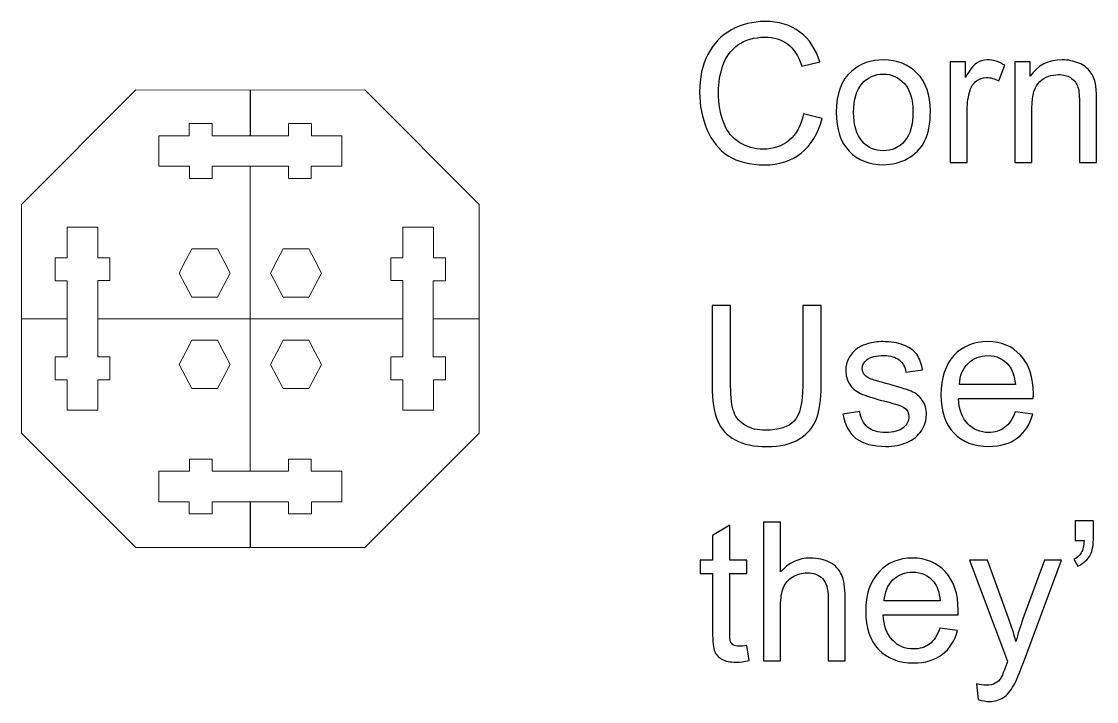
# Model space of a CAD drawing. Header units: millimetres. Extents: x 198 to 2216, y -963 to 151.
# Drawn here: x 1222.9 to 1363.8, y -947.7 to -858.6 of the extents above; entities that cross this region are included whole.
import ezdxf

# ---------------------------------------------------------------- set-up
doc = ezdxf.new("R2010")
doc.units = ezdxf.units.MM
doc.header["$MEASUREMENT"] = 0
doc.layers.add('Layer 1', color=7, linetype='Continuous')

msp = doc.modelspace()

# ---------------------------------------------------------------- linework, layer by layer
at = {"layer": 'Layer 1', "color": 250}
for points, knots in [([(1325.375, -870.6706), (1325.375, -870.6706), (1327.788, -871.2802), (1327.788, -871.2802), (1327.2842, -873.2571), (1326.3783, -874.76), (1325.0702, -875.7971), (1323.7621, -876.8343), (1322.1619, -877.355), (1320.2696, -877.355), (1318.3138, -877.355), (1316.7221, -876.9571), (1315.4944, -876.157), (1314.2667, -875.3611), (1313.3354, -874.2054), (1312.6962, -872.6941), (1312.0569, -871.1786), (1311.7352, -869.5572), (1311.7352, -867.8215), (1311.7352, -865.9292), (1312.095, -864.2782), (1312.8189, -862.8685), (1313.5428, -861.4588), (1314.5715, -860.3878), (1315.905, -859.6554), (1317.2385, -858.9231), (1318.7075, -858.559), (1320.3077, -858.559), (1322.128, -858.559), (1323.6563, -859.0204), (1324.8924, -859.9475), (1326.1328, -860.8746), (1326.9964, -862.1743), (1327.4832, -863.8507), (1327.4832, -863.8507), (1325.121, -864.4095), (1325.121, -864.4095), (1324.7019, -863.0887), (1324.0881, -862.1235), (1323.288, -861.5223), (1322.4879, -860.917), (1321.4803, -860.6164), (1320.2654, -860.6164), (1318.8726, -860.6164), (1317.7042, -860.9508), (1316.7686, -861.6197), (1315.8331, -862.2886), (1315.1727, -863.1903), (1314.7959, -864.3163), (1314.4149, -865.4466), (1314.2244, -866.6108), (1314.2244, -867.8088), (1314.2244, -869.354), (1314.4488, -870.7044), (1314.8975, -871.8559), (1315.3462, -873.0116), (1316.0447, -873.871), (1316.993, -874.4425), (1317.9413, -875.014), (1318.9657, -875.2976), (1320.0706, -875.2976), (1321.4168, -875.2976), (1322.5514, -874.9081), (1323.4827, -874.1334), (1324.414, -873.3545), (1325.0448, -872.203), (1325.375, -870.6706)], [0, 0, 0, 0, 0.04545455, 0.04545455, 0.04545455, 0.09090909, 0.09090909, 0.09090909, 0.13636364, 0.13636364, 0.13636364, 0.18181818, 0.18181818, 0.18181818, 0.22727273, 0.22727273, 0.22727273, 0.27272727, 0.27272727, 0.27272727, 0.31818182, 0.31818182, 0.31818182, 0.36363636, 0.36363636, 0.36363636, 0.40909091, 0.40909091, 0.40909091, 0.45454545, 0.45454545, 0.45454545, 0.5, 0.5, 0.5, 0.54545455, 0.54545455, 0.54545455, 0.59090909, 0.59090909, 0.59090909, 0.63636364, 0.63636364, 0.63636364, 0.68181818, 0.68181818, 0.68181818, 0.72727273, 0.72727273, 0.72727273, 0.77272727, 0.77272727, 0.77272727, 0.81818182, 0.81818182, 0.81818182, 0.86363636, 0.86363636, 0.86363636, 0.90909091, 0.90909091, 0.90909091, 0.95454545, 0.95454545, 0.95454545, 1, 1, 1, 1]), ([(1329.6464, -870.4589), (1329.6464, -868.0247), (1330.3237, -866.2213), (1331.6826, -865.0487), (1332.8129, -864.075), (1334.1972, -863.5882), (1335.8271, -863.5882), (1337.6347, -863.5882), (1339.1164, -864.1809), (1340.2678, -865.3662), (1341.4151, -866.5473), (1341.9908, -868.1856), (1341.9908, -870.2726), (1341.9908, -871.966), (1341.7368, -873.2952), (1341.2288, -874.2647), (1340.7208, -875.2341), (1339.98, -875.9876), (1339.0063, -876.5253), (1338.0369, -877.0629), (1336.9743, -877.3296), (1335.8271, -877.3296), (1333.9813, -877.3296), (1332.4912, -876.7412), (1331.3524, -875.5601), (1330.2137, -874.379), (1329.6464, -872.6772), (1329.6464, -870.4589)], [0, 0, 0, 0, 0.11111111, 0.11111111, 0.11111111, 0.22222222, 0.22222222, 0.22222222, 0.33333333, 0.33333333, 0.33333333, 0.44444444, 0.44444444, 0.44444444, 0.55555556, 0.55555556, 0.55555556, 0.66666667, 0.66666667, 0.66666667, 0.77777778, 0.77777778, 0.77777778, 0.88888889, 0.88888889, 0.88888889, 1, 1, 1, 1]), ([(1344.5858, -877.0502), (1344.5858, -877.0502), (1344.5858, -863.8676), (1344.5858, -863.8676), (1344.5858, -863.8676), (1346.5924, -863.8676), (1346.5924, -863.8676), (1346.5924, -863.8676), (1346.5924, -865.8869), (1346.5924, -865.8869), (1347.1046, -864.9513), (1347.5788, -864.3333), (1348.0148, -864.0369), (1348.4508, -863.7364), (1348.9292, -863.5882), (1349.4499, -863.5882), (1350.2034, -863.5882), (1350.9697, -863.8253), (1351.7486, -864.2952), (1351.7486, -864.2952), (1350.9527, -866.3568), (1350.9527, -866.3568), (1350.4109, -866.052), (1349.869, -865.8996), (1349.3271, -865.8996), (1348.8403, -865.8996), (1348.4043, -866.0478), (1348.019, -866.3399), (1347.6338, -866.632), (1347.3586, -867.0384), (1347.1935, -867.5591), (1346.9438, -868.3507), (1346.821, -869.2185), (1346.821, -870.1626), (1346.821, -870.1626), (1346.821, -877.0502), (1346.821, -877.0502), (1346.821, -877.0502), (1344.5858, -877.0502), (1344.5858, -877.0502)], [0, 0, 0, 0, 0.07692308, 0.07692308, 0.07692308, 0.15384615, 0.15384615, 0.15384615, 0.23076923, 0.23076923, 0.23076923, 0.30769231, 0.30769231, 0.30769231, 0.38461538, 0.38461538, 0.38461538, 0.46153846, 0.46153846, 0.46153846, 0.53846154, 0.53846154, 0.53846154, 0.61538462, 0.61538462, 0.61538462, 0.69230769, 0.69230769, 0.69230769, 0.76923077, 0.76923077, 0.76923077, 0.84615385, 0.84615385, 0.84615385, 0.92307692, 0.92307692, 0.92307692, 1, 1, 1, 1]), ([(1353.0694, -877.0502), (1353.0694, -877.0502), (1353.0694, -863.8676), (1353.0694, -863.8676), (1353.0694, -863.8676), (1355.076, -863.8676), (1355.076, -863.8676), (1355.076, -863.8676), (1355.076, -865.7387), (1355.076, -865.7387), (1356.0412, -864.3036), (1357.4382, -863.5882), (1359.2628, -863.5882), (1360.0586, -863.5882), (1360.7868, -863.7321), (1361.4514, -864.0158), (1362.116, -864.2994), (1362.6156, -864.6762), (1362.9458, -865.1376), (1363.276, -865.599), (1363.5088, -866.1494), (1363.64, -866.7844), (1363.7205, -867.1992), (1363.7628, -867.9231), (1363.7628, -868.9561), (1363.7628, -868.9561), (1363.7628, -877.0502), (1363.7628, -877.0502), (1363.7628, -877.0502), (1361.5276, -877.0502), (1361.5276, -877.0502), (1361.5276, -877.0502), (1361.5276, -869.0407), (1361.5276, -869.0407), (1361.5276, -868.1306), (1361.4429, -867.449), (1361.2694, -867.0003), (1361.0958, -866.5515), (1360.7868, -866.1917), (1360.3465, -865.9208), (1359.9062, -865.6541), (1359.3855, -865.5186), (1358.7929, -865.5186), (1357.8446, -865.5186), (1357.0276, -865.8192), (1356.3375, -866.4245), (1355.6475, -867.0257), (1355.3046, -868.1729), (1355.3046, -869.8578), (1355.3046, -869.8578), (1355.3046, -877.0502), (1355.3046, -877.0502), (1355.3046, -877.0502), (1353.0694, -877.0502), (1353.0694, -877.0502)], [0, 0, 0, 0, 0.05555556, 0.05555556, 0.05555556, 0.11111111, 0.11111111, 0.11111111, 0.16666667, 0.16666667, 0.16666667, 0.22222222, 0.22222222, 0.22222222, 0.27777778, 0.27777778, 0.27777778, 0.33333333, 0.33333333, 0.33333333, 0.38888889, 0.38888889, 0.38888889, 0.44444444, 0.44444444, 0.44444444, 0.5, 0.5, 0.5, 0.55555556, 0.55555556, 0.55555556, 0.61111111, 0.61111111, 0.61111111, 0.66666667, 0.66666667, 0.66666667, 0.72222222, 0.72222222, 0.72222222, 0.77777778, 0.77777778, 0.77777778, 0.83333333, 0.83333333, 0.83333333, 0.88888889, 0.88888889, 0.88888889, 0.94444444, 0.94444444, 0.94444444, 1, 1, 1, 1]), ([(1331.9324, -870.4631), (1331.9324, -872.148), (1332.3007, -873.4095), (1333.0373, -874.2435), (1333.7781, -875.0817), (1334.7052, -875.5008), (1335.8271, -875.5008), (1336.9362, -875.5008), (1337.8591, -875.0817), (1338.5999, -874.2393), (1339.3365, -873.3968), (1339.7048, -872.1141), (1339.7048, -870.3912), (1339.7048, -868.7656), (1339.3323, -867.5337), (1338.5914, -866.6997), (1337.8506, -865.8615), (1336.9277, -865.4424), (1335.8271, -865.4424), (1334.7052, -865.4424), (1333.7781, -865.8573), (1333.0373, -866.6912), (1332.3007, -867.5252), (1331.9324, -868.7825), (1331.9324, -870.4631)], [0, 0, 0, 0, 0.125, 0.125, 0.125, 0.25, 0.25, 0.25, 0.375, 0.375, 0.375, 0.5, 0.5, 0.5, 0.625, 0.625, 0.625, 0.75, 0.75, 0.75, 0.875, 0.875, 0.875, 1, 1, 1, 1]), ([(1325.2569, -895.796), (1325.2569, -895.796), (1327.6699, -895.796), (1327.6699, -895.796), (1327.6699, -895.796), (1327.6699, -906.2989), (1327.6699, -906.2989), (1327.6699, -908.1277), (1327.4625, -909.5797), (1327.0518, -910.655), (1326.637, -911.726), (1325.8919, -912.6023), (1324.8166, -913.2754), (1323.7371, -913.9485), (1322.3274, -914.2872), (1320.5748, -914.2872), (1318.8773, -914.2872), (1317.4845, -913.9951), (1316.405, -913.4067), (1315.3213, -912.8182), (1314.5508, -911.9716), (1314.0894, -910.8582), (1313.6279, -909.7448), (1313.3951, -908.2251), (1313.3951, -906.2989), (1313.3951, -906.2989), (1313.3951, -895.796), (1313.3951, -895.796), (1313.3951, -895.796), (1315.8081, -895.796), (1315.8081, -895.796), (1315.8081, -895.796), (1315.8081, -906.2947), (1315.8081, -906.2947), (1315.8081, -907.8737), (1315.9563, -909.0421), (1316.2484, -909.7872), (1316.5405, -910.5365), (1317.04, -911.1164), (1317.7554, -911.5186), (1318.4666, -911.925), (1319.3387, -912.1282), (1320.3674, -912.1282), (1322.1285, -912.1282), (1323.3858, -911.726), (1324.1351, -910.9259), (1324.8844, -910.1216), (1325.2569, -908.5807), (1325.2569, -906.2947), (1325.2569, -906.2947), (1325.2569, -895.796), (1325.2569, -895.796)], [0, 0, 0, 0, 0.05882353, 0.05882353, 0.05882353, 0.11764706, 0.11764706, 0.11764706, 0.17647059, 0.17647059, 0.17647059, 0.23529412, 0.23529412, 0.23529412, 0.29411765, 0.29411765, 0.29411765, 0.35294118, 0.35294118, 0.35294118, 0.41176471, 0.41176471, 0.41176471, 0.47058824, 0.47058824, 0.47058824, 0.52941176, 0.52941176, 0.52941176, 0.58823529, 0.58823529, 0.58823529, 0.64705882, 0.64705882, 0.64705882, 0.70588235, 0.70588235, 0.70588235, 0.76470588, 0.76470588, 0.76470588, 0.82352941, 0.82352941, 0.82352941, 0.88235294, 0.88235294, 0.88235294, 0.94117647, 0.94117647, 0.94117647, 1, 1, 1, 1]), ([(1330.5189, -910.0454), (1330.5189, -910.0454), (1332.7287, -909.6898), (1332.7287, -909.6898), (1332.8515, -910.5746), (1333.1986, -911.2519), (1333.7659, -911.726), (1334.3331, -912.1959), (1335.129, -912.433), (1336.145, -912.433), (1337.1737, -912.433), (1337.9357, -912.2256), (1338.4352, -911.8065), (1338.9305, -911.3916), (1339.1803, -910.9005), (1339.1803, -910.3375), (1339.1803, -909.8337), (1338.9559, -909.4358), (1338.5114, -909.1479), (1338.1982, -908.949), (1337.4362, -908.6992), (1336.2254, -908.3902), (1334.5914, -907.9795), (1333.4611, -907.6239), (1332.8261, -907.3234), (1332.1953, -907.0186), (1331.7169, -906.6037), (1331.391, -906.0703), (1331.065, -905.5411), (1330.8999, -904.9527), (1330.8999, -904.3092), (1330.8999, -903.7208), (1331.0354, -903.1789), (1331.3021, -902.6794), (1331.573, -902.1799), (1331.9371, -901.765), (1332.3985, -901.4348), (1332.7456, -901.1808), (1333.2198, -900.9649), (1333.8167, -900.7871), (1334.4178, -900.6093), (1335.057, -900.5204), (1335.7428, -900.5204), (1336.7758, -900.5204), (1337.6817, -900.6686), (1338.4606, -900.9691), (1339.2438, -901.2655), (1339.8195, -901.6719), (1340.1921, -902.1799), (1340.5604, -902.6921), (1340.8186, -903.3737), (1340.9583, -904.2288), (1340.9583, -904.2288), (1338.7739, -904.5336), (1338.7739, -904.5336), (1338.6765, -903.8478), (1338.3887, -903.3102), (1337.9145, -902.9249), (1337.4404, -902.5397), (1336.7715, -902.3492), (1335.9037, -902.3492), (1334.8835, -902.3492), (1334.1511, -902.5185), (1333.7151, -902.8572), (1333.279, -903.1959), (1333.0589, -903.5938), (1333.0589, -904.0468), (1333.0589, -904.3346), (1333.1478, -904.5971), (1333.3298, -904.8299), (1333.5119, -905.067), (1333.7955, -905.266), (1334.185, -905.4226), (1334.4093, -905.5073), (1335.0613, -905.6978), (1336.1535, -905.9941), (1337.7283, -906.4132), (1338.8289, -906.7603), (1339.4555, -907.027), (1340.082, -907.2937), (1340.5731, -907.6874), (1340.9287, -908.1954), (1341.2885, -908.7077), (1341.4663, -909.3427), (1341.4663, -910.1047), (1341.4663, -910.8455), (1341.2504, -911.544), (1340.8144, -912.2002), (1340.3783, -912.8563), (1339.7518, -913.3643), (1338.9348, -913.7242), (1338.1135, -914.084), (1337.1864, -914.2618), (1336.1535, -914.2618), (1334.4432, -914.2618), (1333.1351, -913.9062), (1332.2376, -913.1992), (1331.3402, -912.488), (1330.7687, -911.4382), (1330.5189, -910.0454)], [0, 0, 0, 0, 0.03030303, 0.03030303, 0.03030303, 0.06060606, 0.06060606, 0.06060606, 0.09090909, 0.09090909, 0.09090909, 0.12121212, 0.12121212, 0.12121212, 0.15151515, 0.15151515, 0.15151515, 0.18181818, 0.18181818, 0.18181818, 0.21212121, 0.21212121, 0.21212121, 0.24242424, 0.24242424, 0.24242424, 0.27272727, 0.27272727, 0.27272727, 0.3030303, 0.3030303, 0.3030303, 0.33333333, 0.33333333, 0.33333333, 0.36363636, 0.36363636, 0.36363636, 0.39393939, 0.39393939, 0.39393939, 0.42424242, 0.42424242, 0.42424242, 0.45454545, 0.45454545, 0.45454545, 0.48484848, 0.48484848, 0.48484848, 0.51515152, 0.51515152, 0.51515152, 0.54545455, 0.54545455, 0.54545455, 0.57575758, 0.57575758, 0.57575758, 0.60606061, 0.60606061, 0.60606061, 0.63636364, 0.63636364, 0.63636364, 0.66666667, 0.66666667, 0.66666667, 0.6969697, 0.6969697, 0.6969697, 0.72727273, 0.72727273, 0.72727273, 0.75757576, 0.75757576, 0.75757576, 0.78787879, 0.78787879, 0.78787879, 0.81818182, 0.81818182, 0.81818182, 0.84848485, 0.84848485, 0.84848485, 0.87878788, 0.87878788, 0.87878788, 0.90909091, 0.90909091, 0.90909091, 0.93939394, 0.93939394, 0.93939394, 0.96969697, 0.96969697, 0.96969697, 1, 1, 1, 1]), ([(1353.0995, -909.7152), (1353.0995, -909.7152), (1355.4109, -910.02), (1355.4109, -910.02), (1355.0511, -911.362), (1354.378, -912.4076), (1353.3958, -913.1484), (1352.4137, -913.8893), (1351.1606, -914.2618), (1349.6324, -914.2618), (1347.7105, -914.2618), (1346.1865, -913.6691), (1345.0604, -912.4838), (1343.9343, -911.3027), (1343.3713, -909.639), (1343.3713, -907.5012), (1343.3713, -905.2914), (1343.9386, -903.5726), (1345.0773, -902.3534), (1346.2161, -901.13), (1347.6935, -900.5204), (1349.5096, -900.5204), (1351.2665, -900.5204), (1352.7016, -901.1173), (1353.8149, -902.3153), (1354.9283, -903.5134), (1355.4871, -905.1982), (1355.4871, -907.3699), (1355.4871, -907.5012), (1355.4829, -907.7001), (1355.4744, -907.9626), (1355.4744, -907.9626), (1345.6573, -907.9626), (1345.6573, -907.9626), (1345.742, -909.4062), (1346.1484, -910.5153), (1346.885, -911.2815), (1347.6173, -912.0478), (1348.536, -912.433), (1349.6324, -912.433), (1350.4494, -912.433), (1351.1479, -912.2171), (1351.7237, -911.7853), (1352.3036, -911.3535), (1352.7608, -910.6635), (1353.0995, -909.7152)], [0, 0, 0, 0, 0.06666667, 0.06666667, 0.06666667, 0.13333333, 0.13333333, 0.13333333, 0.2, 0.2, 0.2, 0.26666667, 0.26666667, 0.26666667, 0.33333333, 0.33333333, 0.33333333, 0.4, 0.4, 0.4, 0.46666667, 0.46666667, 0.46666667, 0.53333333, 0.53333333, 0.53333333, 0.6, 0.6, 0.6, 0.66666667, 0.66666667, 0.66666667, 0.73333333, 0.73333333, 0.73333333, 0.8, 0.8, 0.8, 0.86666667, 0.86666667, 0.86666667, 0.93333333, 0.93333333, 0.93333333, 1, 1, 1, 1]), ([(1345.7843, -906.1338), (1345.7843, -906.1338), (1353.1249, -906.1338), (1353.1249, -906.1338), (1353.0275, -905.0247), (1352.7439, -904.1949), (1352.2825, -903.6404), (1351.5755, -902.781), (1350.6526, -902.3492), (1349.5223, -902.3492), (1348.4979, -902.3492), (1347.6385, -902.6921), (1346.94, -903.3779), (1346.2457, -904.0637), (1345.8605, -904.9823), (1345.7843, -906.1338)], [0, 0, 0, 0, 0.2, 0.2, 0.2, 0.4, 0.4, 0.4, 0.6, 0.6, 0.6, 0.8, 0.8, 0.8, 1, 1, 1, 1]), ([(1320.1219, -942.3585), (1320.1219, -942.3585), (1320.1219, -924.1721), (1320.1219, -924.1721), (1320.1219, -924.1721), (1322.3571, -924.1721), (1322.3571, -924.1721), (1322.3571, -924.1721), (1322.3571, -930.7168), (1322.3571, -930.7168), (1323.3943, -929.5019), (1324.7024, -928.8965), (1326.2856, -928.8965), (1327.2551, -928.8965), (1328.0975, -929.087), (1328.8172, -929.4722), (1329.5326, -929.8575), (1330.0448, -930.3866), (1330.3539, -931.064), (1330.6629, -931.7413), (1330.8153, -932.7277), (1330.8153, -934.0146), (1330.8153, -934.0146), (1330.8153, -942.3585), (1330.8153, -942.3585), (1330.8153, -942.3585), (1328.5801, -942.3585), (1328.5801, -942.3585), (1328.5801, -942.3585), (1328.5801, -934.0231), (1328.5801, -934.0231), (1328.5801, -932.9097), (1328.3388, -932.0969), (1327.8604, -931.5889), (1327.3778, -931.0809), (1326.7005, -930.8269), (1325.82, -930.8269), (1325.1638, -930.8269), (1324.5457, -930.9962), (1323.9658, -931.3391), (1323.3858, -931.682), (1322.9752, -932.1477), (1322.7254, -932.7361), (1322.4799, -933.3203), (1322.3571, -934.1289), (1322.3571, -935.1618), (1322.3571, -935.1618), (1322.3571, -942.3585), (1322.3571, -942.3585), (1322.3571, -942.3585), (1320.1219, -942.3585), (1320.1219, -942.3585)], [0, 0, 0, 0, 0.05882353, 0.05882353, 0.05882353, 0.11764706, 0.11764706, 0.11764706, 0.17647059, 0.17647059, 0.17647059, 0.23529412, 0.23529412, 0.23529412, 0.29411765, 0.29411765, 0.29411765, 0.35294118, 0.35294118, 0.35294118, 0.41176471, 0.41176471, 0.41176471, 0.47058824, 0.47058824, 0.47058824, 0.52941176, 0.52941176, 0.52941176, 0.58823529, 0.58823529, 0.58823529, 0.64705882, 0.64705882, 0.64705882, 0.70588235, 0.70588235, 0.70588235, 0.76470588, 0.76470588, 0.76470588, 0.82352941, 0.82352941, 0.82352941, 0.88235294, 0.88235294, 0.88235294, 0.94117647, 0.94117647, 0.94117647, 1, 1, 1, 1]), ([(1360.9735, -926.5851), (1360.9735, -926.5851), (1360.9735, -923.9943), (1360.9735, -923.9943), (1360.9735, -923.9943), (1363.3611, -923.9943), (1363.3611, -923.9943), (1363.3611, -923.9943), (1363.3611, -926.0517), (1363.3611, -926.0517), (1363.3611, -927.1524), (1363.2341, -927.9482), (1362.9759, -928.4308), (1362.616, -929.0997), (1362.0615, -929.5992), (1361.3037, -929.9379), (1361.3037, -929.9379), (1360.7703, -929.0574), (1360.7703, -929.0574), (1361.219, -928.8753), (1361.5492, -928.5917), (1361.7694, -928.198), (1361.9895, -927.8085), (1362.1123, -927.2709), (1362.1377, -926.5851), (1362.1377, -926.5851), (1360.9735, -926.5851), (1360.9735, -926.5851)], [0, 0, 0, 0, 0.11111111, 0.11111111, 0.11111111, 0.22222222, 0.22222222, 0.22222222, 0.33333333, 0.33333333, 0.33333333, 0.44444444, 0.44444444, 0.44444444, 0.55555556, 0.55555556, 0.55555556, 0.66666667, 0.66666667, 0.66666667, 0.77777778, 0.77777778, 0.77777778, 0.88888889, 0.88888889, 0.88888889, 1, 1, 1, 1]), ([(1317.9163, -940.3646), (1317.9163, -940.3646), (1318.2211, -942.3373), (1318.2211, -942.3373), (1317.5946, -942.4686), (1317.0315, -942.5363), (1316.5405, -942.5363), (1315.7319, -942.5363), (1315.1054, -942.4093), (1314.6566, -942.1511), (1314.2121, -941.8928), (1313.8989, -941.5584), (1313.7168, -941.1393), (1313.5348, -940.7202), (1313.4459, -939.8397), (1313.4459, -938.4977), (1313.4459, -938.4977), (1313.4459, -930.9031), (1313.4459, -930.9031), (1313.4459, -930.9031), (1311.7949, -930.9031), (1311.7949, -930.9031), (1311.7949, -930.9031), (1311.7949, -929.1759), (1311.7949, -929.1759), (1311.7949, -929.1759), (1313.4459, -929.1759), (1313.4459, -929.1759), (1313.4459, -929.1759), (1313.4459, -925.9162), (1313.4459, -925.9162), (1313.4459, -925.9162), (1315.6811, -924.5743), (1315.6811, -924.5743), (1315.6811, -924.5743), (1315.6811, -929.1759), (1315.6811, -929.1759), (1315.6811, -929.1759), (1317.9163, -929.1759), (1317.9163, -929.1759), (1317.9163, -929.1759), (1317.9163, -930.9031), (1317.9163, -930.9031), (1317.9163, -930.9031), (1315.6811, -930.9031), (1315.6811, -930.9031), (1315.6811, -930.9031), (1315.6811, -938.6247), (1315.6811, -938.6247), (1315.6811, -939.2639), (1315.7192, -939.6746), (1315.7996, -939.8566), (1315.8758, -940.0386), (1316.0028, -940.1826), (1316.1806, -940.2926), (1316.3584, -940.3985), (1316.6124, -940.4535), (1316.9426, -940.4535), (1317.1882, -940.4535), (1317.5141, -940.4239), (1317.9163, -940.3646)], [0, 0, 0, 0, 0.05, 0.05, 0.05, 0.1, 0.1, 0.1, 0.15, 0.15, 0.15, 0.2, 0.2, 0.2, 0.25, 0.25, 0.25, 0.3, 0.3, 0.3, 0.35, 0.35, 0.35, 0.4, 0.4, 0.4, 0.45, 0.45, 0.45, 0.5, 0.5, 0.5, 0.55, 0.55, 0.55, 0.6, 0.6, 0.6, 0.65, 0.65, 0.65, 0.7, 0.7, 0.7, 0.75, 0.75, 0.75, 0.8, 0.8, 0.8, 0.85, 0.85, 0.85, 0.9, 0.9, 0.9, 0.95, 0.95, 0.95, 1, 1, 1, 1]), ([(1343.2401, -938.0913), (1343.2401, -938.0913), (1345.5515, -938.3961), (1345.5515, -938.3961), (1345.1917, -939.7381), (1344.5186, -940.7837), (1343.5364, -941.5245), (1342.5543, -942.2654), (1341.3012, -942.6379), (1339.773, -942.6379), (1337.8511, -942.6379), (1336.3271, -942.0452), (1335.201, -940.8599), (1334.0749, -939.6788), (1333.5119, -938.0151), (1333.5119, -935.8773), (1333.5119, -933.6675), (1334.0792, -931.9487), (1335.2179, -930.7295), (1336.3567, -929.5061), (1337.8341, -928.8965), (1339.6502, -928.8965), (1341.4071, -928.8965), (1342.8422, -929.4934), (1343.9555, -930.6914), (1345.0689, -931.8895), (1345.6277, -933.5743), (1345.6277, -935.746), (1345.6277, -935.8773), (1345.6235, -936.0762), (1345.615, -936.3387), (1345.615, -936.3387), (1335.7979, -936.3387), (1335.7979, -936.3387), (1335.8826, -937.7823), (1336.289, -938.8914), (1337.0256, -939.6576), (1337.7579, -940.4239), (1338.6766, -940.8091), (1339.773, -940.8091), (1340.59, -940.8091), (1341.2885, -940.5932), (1341.8643, -940.1614), (1342.4442, -939.7296), (1342.9014, -939.0396), (1343.2401, -938.0913)], [0, 0, 0, 0, 0.06666667, 0.06666667, 0.06666667, 0.13333333, 0.13333333, 0.13333333, 0.2, 0.2, 0.2, 0.26666667, 0.26666667, 0.26666667, 0.33333333, 0.33333333, 0.33333333, 0.4, 0.4, 0.4, 0.46666667, 0.46666667, 0.46666667, 0.53333333, 0.53333333, 0.53333333, 0.6, 0.6, 0.6, 0.66666667, 0.66666667, 0.66666667, 0.73333333, 0.73333333, 0.73333333, 0.8, 0.8, 0.8, 0.86666667, 0.86666667, 0.86666667, 0.93333333, 0.93333333, 0.93333333, 1, 1, 1, 1]), ([(1348.2735, -947.4258), (1348.2735, -947.4258), (1348.0195, -945.3599), (1348.0195, -945.3599), (1348.5106, -945.4912), (1348.9339, -945.5589), (1349.298, -945.5589), (1349.7975, -945.5589), (1350.1954, -945.4742), (1350.4918, -945.3091), (1350.7923, -945.144), (1351.0379, -944.9112), (1351.2284, -944.6149), (1351.3681, -944.3905), (1351.5967, -943.8359), (1351.9099, -942.9469), (1351.9523, -942.8242), (1352.0158, -942.6421), (1352.1089, -942.4008), (1352.1089, -942.4008), (1347.1051, -929.1759), (1347.1051, -929.1759), (1347.1051, -929.1759), (1349.4927, -929.1759), (1349.4927, -929.1759), (1349.4927, -929.1759), (1352.2444, -936.7874), (1352.2444, -936.7874), (1352.6042, -937.7484), (1352.9217, -938.7644), (1353.2053, -939.8312), (1353.4636, -938.8279), (1353.7684, -937.8373), (1354.124, -936.8636), (1354.124, -936.8636), (1356.9349, -929.1759), (1356.9349, -929.1759), (1356.9349, -929.1759), (1359.1659, -929.1759), (1359.1659, -929.1759), (1359.1659, -929.1759), (1354.1832, -942.5871), (1354.1832, -942.5871), (1353.6456, -944.0307), (1353.2265, -945.0213), (1352.9259, -945.5674), (1352.528, -946.2997), (1352.0708, -946.8374), (1351.5586, -947.1803), (1351.0421, -947.5232), (1350.4283, -947.6925), (1349.7171, -947.6925), (1349.2853, -947.6925), (1348.8027, -947.6036), (1348.2735, -947.4258)], [0, 0, 0, 0, 0.05555556, 0.05555556, 0.05555556, 0.11111111, 0.11111111, 0.11111111, 0.16666667, 0.16666667, 0.16666667, 0.22222222, 0.22222222, 0.22222222, 0.27777778, 0.27777778, 0.27777778, 0.33333333, 0.33333333, 0.33333333, 0.38888889, 0.38888889, 0.38888889, 0.44444444, 0.44444444, 0.44444444, 0.5, 0.5, 0.5, 0.55555556, 0.55555556, 0.55555556, 0.61111111, 0.61111111, 0.61111111, 0.66666667, 0.66666667, 0.66666667, 0.72222222, 0.72222222, 0.72222222, 0.77777778, 0.77777778, 0.77777778, 0.83333333, 0.83333333, 0.83333333, 0.88888889, 0.88888889, 0.88888889, 0.94444444, 0.94444444, 0.94444444, 1, 1, 1, 1]), ([(1335.9249, -934.5099), (1335.9249, -934.5099), (1343.2655, -934.5099), (1343.2655, -934.5099), (1343.1681, -933.4008), (1342.8845, -932.571), (1342.4231, -932.0165), (1341.7161, -931.1571), (1340.7932, -930.7253), (1339.6629, -930.7253), (1338.6385, -930.7253), (1337.7791, -931.0682), (1337.0806, -931.754), (1336.3863, -932.4398), (1336.0011, -933.3584), (1335.9249, -934.5099)], [0, 0, 0, 0, 0.2, 0.2, 0.2, 0.4, 0.4, 0.4, 0.6, 0.6, 0.6, 0.8, 0.8, 0.8, 1, 1, 1, 1])]:
    msp.add_open_spline(points, degree=3, knots=knots, dxfattribs=at)
at = {"layer": 'Layer 1', "color": 250, "lineweight": 18}
for points, knots in [([(1237.8439, -867.5334), (1237.8439, -867.5334), (1222.8537, -882.5324), (1222.8537, -882.5324), (1222.8537, -882.5324), (1222.8569, -897.5324), (1222.8569, -897.5324), (1222.8569, -897.5324), (1228.8583, -897.5324), (1228.8583, -897.5324), (1228.8583, -897.5324), (1228.8583, -892.5331), (1228.8583, -892.5331), (1228.8583, -892.5331), (1227.2643, -892.5331), (1227.2643, -892.5331), (1227.2643, -892.5331), (1227.2577, -889.5234), (1227.2577, -889.5234), (1227.2577, -889.5234), (1228.8552, -889.5234), (1228.8552, -889.5234), (1228.8552, -889.5234), (1228.8552, -885.5246), (1228.8552, -885.5246), (1228.8552, -885.5246), (1232.844, -885.5246), (1232.844, -885.5246), (1232.844, -885.5246), (1232.844, -889.5265), (1232.844, -889.5265), (1232.844, -889.5265), (1234.4448, -889.5265), (1234.4448, -889.5265), (1234.4448, -889.5265), (1234.448, -892.5195), (1234.448, -892.5195), (1234.448, -892.5195), (1232.8509, -892.5195), (1232.8509, -892.5195), (1232.8509, -892.5195), (1232.8509, -897.5236), (1232.8509, -897.5236), (1232.8509, -897.5236), (1252.8471, -897.5236), (1252.8471, -897.5236), (1252.8471, -897.5236), (1252.8471, -877.5277), (1252.8471, -877.5277), (1252.8471, -877.5277), (1247.8472, -877.5277), (1247.8472, -877.5277), (1247.8472, -877.5277), (1247.8472, -879.1253), (1247.8472, -879.1253), (1247.8472, -879.1253), (1244.854, -879.1253), (1244.854, -879.1253), (1244.854, -879.1253), (1244.854, -877.5279), (1244.854, -877.5279), (1244.854, -877.5279), (1240.8554, -877.5279), (1240.8554, -877.5279), (1240.8554, -877.5279), (1240.8554, -873.526), (1240.8554, -873.526), (1240.8554, -873.526), (1244.8441, -873.526), (1244.8441, -873.526), (1244.8441, -873.526), (1244.8441, -871.9321), (1244.8441, -871.9321), (1244.8441, -871.9321), (1247.844, -871.9321), (1247.844, -871.9321), (1247.844, -871.9321), (1247.844, -873.5328), (1247.844, -873.5328), (1247.844, -873.5328), (1252.8415, -873.5328), (1252.8415, -873.5328), (1252.8415, -873.5328), (1252.8415, -867.5383), (1252.8415, -867.5383), (1252.8415, -867.5383), (1237.8439, -867.5334), (1237.8439, -867.5334)], [0, 0, 0, 0, 0.03448276, 0.03448276, 0.03448276, 0.06896552, 0.06896552, 0.06896552, 0.10344828, 0.10344828, 0.10344828, 0.13793103, 0.13793103, 0.13793103, 0.17241379, 0.17241379, 0.17241379, 0.20689655, 0.20689655, 0.20689655, 0.24137931, 0.24137931, 0.24137931, 0.27586207, 0.27586207, 0.27586207, 0.31034483, 0.31034483, 0.31034483, 0.34482759, 0.34482759, 0.34482759, 0.37931034, 0.37931034, 0.37931034, 0.4137931, 0.4137931, 0.4137931, 0.44827586, 0.44827586, 0.44827586, 0.48275862, 0.48275862, 0.48275862, 0.51724138, 0.51724138, 0.51724138, 0.55172414, 0.55172414, 0.55172414, 0.5862069, 0.5862069, 0.5862069, 0.62068966, 0.62068966, 0.62068966, 0.65517241, 0.65517241, 0.65517241, 0.68965517, 0.68965517, 0.68965517, 0.72413793, 0.72413793, 0.72413793, 0.75862069, 0.75862069, 0.75862069, 0.79310345, 0.79310345, 0.79310345, 0.82758621, 0.82758621, 0.82758621, 0.86206897, 0.86206897, 0.86206897, 0.89655172, 0.89655172, 0.89655172, 0.93103448, 0.93103448, 0.93103448, 0.96551724, 0.96551724, 0.96551724, 1, 1, 1, 1]), ([(1267.8503, -867.5334), (1267.8503, -867.5334), (1282.8405, -882.5324), (1282.8405, -882.5324), (1282.8405, -882.5324), (1282.8373, -897.5324), (1282.8373, -897.5324), (1282.8373, -897.5324), (1276.8359, -897.5324), (1276.8359, -897.5324), (1276.8359, -897.5324), (1276.8359, -892.5331), (1276.8359, -892.5331), (1276.8359, -892.5331), (1278.4299, -892.5331), (1278.4299, -892.5331), (1278.4299, -892.5331), (1278.4365, -889.5234), (1278.4365, -889.5234), (1278.4365, -889.5234), (1276.839, -889.5234), (1276.839, -889.5234), (1276.839, -889.5234), (1276.839, -885.5246), (1276.839, -885.5246), (1276.839, -885.5246), (1272.8502, -885.5246), (1272.8502, -885.5246), (1272.8502, -885.5246), (1272.8502, -889.5265), (1272.8502, -889.5265), (1272.8502, -889.5265), (1271.2494, -889.5265), (1271.2494, -889.5265), (1271.2494, -889.5265), (1271.2462, -892.5195), (1271.2462, -892.5195), (1271.2462, -892.5195), (1272.8433, -892.5195), (1272.8433, -892.5195), (1272.8433, -892.5195), (1272.8433, -897.5236), (1272.8433, -897.5236), (1272.8433, -897.5236), (1252.8471, -897.5236), (1252.8471, -897.5236), (1252.8471, -897.5236), (1252.8471, -877.5277), (1252.8471, -877.5277), (1252.8471, -877.5277), (1257.847, -877.5277), (1257.847, -877.5277), (1257.847, -877.5277), (1257.847, -879.1253), (1257.847, -879.1253), (1257.847, -879.1253), (1260.8402, -879.1253), (1260.8402, -879.1253), (1260.8402, -879.1253), (1260.8402, -877.5279), (1260.8402, -877.5279), (1260.8402, -877.5279), (1264.8388, -877.5279), (1264.8388, -877.5279), (1264.8388, -877.5279), (1264.8388, -873.526), (1264.8388, -873.526), (1264.8388, -873.526), (1260.8501, -873.526), (1260.8501, -873.526), (1260.8501, -873.526), (1260.8501, -871.9321), (1260.8501, -871.9321), (1260.8501, -871.9321), (1257.8502, -871.9321), (1257.8502, -871.9321), (1257.8502, -871.9321), (1257.8502, -873.5328), (1257.8502, -873.5328), (1257.8502, -873.5328), (1252.8527, -873.5328), (1252.8527, -873.5328), (1252.8527, -873.5328), (1252.8527, -867.5383), (1252.8527, -867.5383), (1252.8527, -867.5383), (1267.8503, -867.5334), (1267.8503, -867.5334)], [0, 0, 0, 0, 0.03448276, 0.03448276, 0.03448276, 0.06896552, 0.06896552, 0.06896552, 0.10344828, 0.10344828, 0.10344828, 0.13793103, 0.13793103, 0.13793103, 0.17241379, 0.17241379, 0.17241379, 0.20689655, 0.20689655, 0.20689655, 0.24137931, 0.24137931, 0.24137931, 0.27586207, 0.27586207, 0.27586207, 0.31034483, 0.31034483, 0.31034483, 0.34482759, 0.34482759, 0.34482759, 0.37931034, 0.37931034, 0.37931034, 0.4137931, 0.4137931, 0.4137931, 0.44827586, 0.44827586, 0.44827586, 0.48275862, 0.48275862, 0.48275862, 0.51724138, 0.51724138, 0.51724138, 0.55172414, 0.55172414, 0.55172414, 0.5862069, 0.5862069, 0.5862069, 0.62068966, 0.62068966, 0.62068966, 0.65517241, 0.65517241, 0.65517241, 0.68965517, 0.68965517, 0.68965517, 0.72413793, 0.72413793, 0.72413793, 0.75862069, 0.75862069, 0.75862069, 0.79310345, 0.79310345, 0.79310345, 0.82758621, 0.82758621, 0.82758621, 0.86206897, 0.86206897, 0.86206897, 0.89655172, 0.89655172, 0.89655172, 0.93103448, 0.93103448, 0.93103448, 0.96551724, 0.96551724, 0.96551724, 1, 1, 1, 1]), ([(1245.1751, -894.7036), (1245.1751, -894.7036), (1244.3376, -893.1191), (1244.3376, -893.1191), (1244.3376, -893.1191), (1243.5001, -891.5346), (1243.5001, -891.5346), (1243.5001, -891.5346), (1244.3376, -889.9501), (1244.3376, -889.9501), (1244.3376, -889.9501), (1245.1751, -888.3656), (1245.1751, -888.3656), (1245.1751, -888.3656), (1246.8501, -888.3656), (1246.8501, -888.3656), (1246.8501, -888.3656), (1248.5251, -888.3656), (1248.5251, -888.3656), (1248.5251, -888.3656), (1249.3626, -889.9501), (1249.3626, -889.9501), (1249.3626, -889.9501), (1250.2001, -891.5346), (1250.2001, -891.5346), (1250.2001, -891.5346), (1249.3626, -893.1191), (1249.3626, -893.1191), (1249.3626, -893.1191), (1248.5251, -894.7036), (1248.5251, -894.7036), (1248.5251, -894.7036), (1246.8501, -894.7036), (1246.8501, -894.7036), (1246.8501, -894.7036), (1245.1751, -894.7036), (1245.1751, -894.7036)], [0, 0, 0, 0, 0.08333333, 0.08333333, 0.08333333, 0.16666667, 0.16666667, 0.16666667, 0.25, 0.25, 0.25, 0.33333333, 0.33333333, 0.33333333, 0.41666667, 0.41666667, 0.41666667, 0.5, 0.5, 0.5, 0.58333333, 0.58333333, 0.58333333, 0.66666667, 0.66666667, 0.66666667, 0.75, 0.75, 0.75, 0.83333333, 0.83333333, 0.83333333, 0.91666667, 0.91666667, 0.91666667, 1, 1, 1, 1]), ([(1260.5191, -894.7036), (1260.5191, -894.7036), (1261.3566, -893.1191), (1261.3566, -893.1191), (1261.3566, -893.1191), (1262.1941, -891.5346), (1262.1941, -891.5346), (1262.1941, -891.5346), (1261.3566, -889.9501), (1261.3566, -889.9501), (1261.3566, -889.9501), (1260.5191, -888.3656), (1260.5191, -888.3656), (1260.5191, -888.3656), (1258.8441, -888.3656), (1258.8441, -888.3656), (1258.8441, -888.3656), (1257.1691, -888.3656), (1257.1691, -888.3656), (1257.1691, -888.3656), (1256.3316, -889.9501), (1256.3316, -889.9501), (1256.3316, -889.9501), (1255.4941, -891.5346), (1255.4941, -891.5346), (1255.4941, -891.5346), (1256.3316, -893.1191), (1256.3316, -893.1191), (1256.3316, -893.1191), (1257.1691, -894.7036), (1257.1691, -894.7036), (1257.1691, -894.7036), (1258.8441, -894.7036), (1258.8441, -894.7036), (1258.8441, -894.7036), (1260.5191, -894.7036), (1260.5191, -894.7036)], [0, 0, 0, 0, 0.08333333, 0.08333333, 0.08333333, 0.16666667, 0.16666667, 0.16666667, 0.25, 0.25, 0.25, 0.33333333, 0.33333333, 0.33333333, 0.41666667, 0.41666667, 0.41666667, 0.5, 0.5, 0.5, 0.58333333, 0.58333333, 0.58333333, 0.66666667, 0.66666667, 0.66666667, 0.75, 0.75, 0.75, 0.83333333, 0.83333333, 0.83333333, 0.91666667, 0.91666667, 0.91666667, 1, 1, 1, 1]), ([(1237.8439, -927.5138), (1237.8439, -927.5138), (1222.8537, -912.5148), (1222.8537, -912.5148), (1222.8537, -912.5148), (1222.8569, -897.5148), (1222.8569, -897.5148), (1222.8569, -897.5148), (1228.8583, -897.5148), (1228.8583, -897.5148), (1228.8583, -897.5148), (1228.8583, -902.5141), (1228.8583, -902.5141), (1228.8583, -902.5141), (1227.2643, -902.5141), (1227.2643, -902.5141), (1227.2643, -902.5141), (1227.2577, -905.5238), (1227.2577, -905.5238), (1227.2577, -905.5238), (1228.8552, -905.5238), (1228.8552, -905.5238), (1228.8552, -905.5238), (1228.8552, -909.5226), (1228.8552, -909.5226), (1228.8552, -909.5226), (1232.844, -909.5226), (1232.844, -909.5226), (1232.844, -909.5226), (1232.844, -905.5207), (1232.844, -905.5207), (1232.844, -905.5207), (1234.4448, -905.5207), (1234.4448, -905.5207), (1234.4448, -905.5207), (1234.448, -902.5277), (1234.448, -902.5277), (1234.448, -902.5277), (1232.8509, -902.5277), (1232.8509, -902.5277), (1232.8509, -902.5277), (1232.8509, -897.5236), (1232.8509, -897.5236), (1232.8509, -897.5236), (1252.8471, -897.5236), (1252.8471, -897.5236), (1252.8471, -897.5236), (1252.8471, -917.5195), (1252.8471, -917.5195), (1252.8471, -917.5195), (1247.8472, -917.5195), (1247.8472, -917.5195), (1247.8472, -917.5195), (1247.8472, -915.9219), (1247.8472, -915.9219), (1247.8472, -915.9219), (1244.854, -915.9219), (1244.854, -915.9219), (1244.854, -915.9219), (1244.854, -917.5193), (1244.854, -917.5193), (1244.854, -917.5193), (1240.8554, -917.5193), (1240.8554, -917.5193), (1240.8554, -917.5193), (1240.8554, -921.5212), (1240.8554, -921.5212), (1240.8554, -921.5212), (1244.8441, -921.5212), (1244.8441, -921.5212), (1244.8441, -921.5212), (1244.8441, -923.1151), (1244.8441, -923.1151), (1244.8441, -923.1151), (1247.844, -923.1151), (1247.844, -923.1151), (1247.844, -923.1151), (1247.844, -921.5144), (1247.844, -921.5144), (1247.844, -921.5144), (1252.8415, -921.5144), (1252.8415, -921.5144), (1252.8415, -921.5144), (1252.8415, -927.5089), (1252.8415, -927.5089), (1252.8415, -927.5089), (1237.8439, -927.5138), (1237.8439, -927.5138)], [0, 0, 0, 0, 0.03448276, 0.03448276, 0.03448276, 0.06896552, 0.06896552, 0.06896552, 0.10344828, 0.10344828, 0.10344828, 0.13793103, 0.13793103, 0.13793103, 0.17241379, 0.17241379, 0.17241379, 0.20689655, 0.20689655, 0.20689655, 0.24137931, 0.24137931, 0.24137931, 0.27586207, 0.27586207, 0.27586207, 0.31034483, 0.31034483, 0.31034483, 0.34482759, 0.34482759, 0.34482759, 0.37931034, 0.37931034, 0.37931034, 0.4137931, 0.4137931, 0.4137931, 0.44827586, 0.44827586, 0.44827586, 0.48275862, 0.48275862, 0.48275862, 0.51724138, 0.51724138, 0.51724138, 0.55172414, 0.55172414, 0.55172414, 0.5862069, 0.5862069, 0.5862069, 0.62068966, 0.62068966, 0.62068966, 0.65517241, 0.65517241, 0.65517241, 0.68965517, 0.68965517, 0.68965517, 0.72413793, 0.72413793, 0.72413793, 0.75862069, 0.75862069, 0.75862069, 0.79310345, 0.79310345, 0.79310345, 0.82758621, 0.82758621, 0.82758621, 0.86206897, 0.86206897, 0.86206897, 0.89655172, 0.89655172, 0.89655172, 0.93103448, 0.93103448, 0.93103448, 0.96551724, 0.96551724, 0.96551724, 1, 1, 1, 1]), ([(1267.8503, -927.5138), (1267.8503, -927.5138), (1282.8405, -912.5148), (1282.8405, -912.5148), (1282.8405, -912.5148), (1282.8373, -897.5148), (1282.8373, -897.5148), (1282.8373, -897.5148), (1276.8359, -897.5148), (1276.8359, -897.5148), (1276.8359, -897.5148), (1276.8359, -902.5141), (1276.8359, -902.5141), (1276.8359, -902.5141), (1278.4299, -902.5141), (1278.4299, -902.5141), (1278.4299, -902.5141), (1278.4365, -905.5238), (1278.4365, -905.5238), (1278.4365, -905.5238), (1276.839, -905.5238), (1276.839, -905.5238), (1276.839, -905.5238), (1276.839, -909.5226), (1276.839, -909.5226), (1276.839, -909.5226), (1272.8502, -909.5226), (1272.8502, -909.5226), (1272.8502, -909.5226), (1272.8502, -905.5207), (1272.8502, -905.5207), (1272.8502, -905.5207), (1271.2494, -905.5207), (1271.2494, -905.5207), (1271.2494, -905.5207), (1271.2462, -902.5277), (1271.2462, -902.5277), (1271.2462, -902.5277), (1272.8433, -902.5277), (1272.8433, -902.5277), (1272.8433, -902.5277), (1272.8433, -897.5236), (1272.8433, -897.5236), (1272.8433, -897.5236), (1252.8471, -897.5236), (1252.8471, -897.5236), (1252.8471, -897.5236), (1252.8471, -917.5195), (1252.8471, -917.5195), (1252.8471, -917.5195), (1257.847, -917.5195), (1257.847, -917.5195), (1257.847, -917.5195), (1257.847, -915.9219), (1257.847, -915.9219), (1257.847, -915.9219), (1260.8402, -915.9219), (1260.8402, -915.9219), (1260.8402, -915.9219), (1260.8402, -917.5193), (1260.8402, -917.5193), (1260.8402, -917.5193), (1264.8388, -917.5193), (1264.8388, -917.5193), (1264.8388, -917.5193), (1264.8388, -921.5212), (1264.8388, -921.5212), (1264.8388, -921.5212), (1260.8501, -921.5212), (1260.8501, -921.5212), (1260.8501, -921.5212), (1260.8501, -923.1151), (1260.8501, -923.1151), (1260.8501, -923.1151), (1257.8502, -923.1151), (1257.8502, -923.1151), (1257.8502, -923.1151), (1257.8502, -921.5144), (1257.8502, -921.5144), (1257.8502, -921.5144), (1252.8527, -921.5144), (1252.8527, -921.5144), (1252.8527, -921.5144), (1252.8527, -927.5089), (1252.8527, -927.5089), (1252.8527, -927.5089), (1267.8503, -927.5138), (1267.8503, -927.5138)], [0, 0, 0, 0, 0.03448276, 0.03448276, 0.03448276, 0.06896552, 0.06896552, 0.06896552, 0.10344828, 0.10344828, 0.10344828, 0.13793103, 0.13793103, 0.13793103, 0.17241379, 0.17241379, 0.17241379, 0.20689655, 0.20689655, 0.20689655, 0.24137931, 0.24137931, 0.24137931, 0.27586207, 0.27586207, 0.27586207, 0.31034483, 0.31034483, 0.31034483, 0.34482759, 0.34482759, 0.34482759, 0.37931034, 0.37931034, 0.37931034, 0.4137931, 0.4137931, 0.4137931, 0.44827586, 0.44827586, 0.44827586, 0.48275862, 0.48275862, 0.48275862, 0.51724138, 0.51724138, 0.51724138, 0.55172414, 0.55172414, 0.55172414, 0.5862069, 0.5862069, 0.5862069, 0.62068966, 0.62068966, 0.62068966, 0.65517241, 0.65517241, 0.65517241, 0.68965517, 0.68965517, 0.68965517, 0.72413793, 0.72413793, 0.72413793, 0.75862069, 0.75862069, 0.75862069, 0.79310345, 0.79310345, 0.79310345, 0.82758621, 0.82758621, 0.82758621, 0.86206897, 0.86206897, 0.86206897, 0.89655172, 0.89655172, 0.89655172, 0.93103448, 0.93103448, 0.93103448, 0.96551724, 0.96551724, 0.96551724, 1, 1, 1, 1]), ([(1245.1751, -900.3436), (1245.1751, -900.3436), (1244.3376, -901.9281), (1244.3376, -901.9281), (1244.3376, -901.9281), (1243.5001, -903.5126), (1243.5001, -903.5126), (1243.5001, -903.5126), (1244.3376, -905.0971), (1244.3376, -905.0971), (1244.3376, -905.0971), (1245.1751, -906.6816), (1245.1751, -906.6816), (1245.1751, -906.6816), (1246.8501, -906.6816), (1246.8501, -906.6816), (1246.8501, -906.6816), (1248.5251, -906.6816), (1248.5251, -906.6816), (1248.5251, -906.6816), (1249.3626, -905.0971), (1249.3626, -905.0971), (1249.3626, -905.0971), (1250.2001, -903.5126), (1250.2001, -903.5126), (1250.2001, -903.5126), (1249.3626, -901.9281), (1249.3626, -901.9281), (1249.3626, -901.9281), (1248.5251, -900.3436), (1248.5251, -900.3436), (1248.5251, -900.3436), (1246.8501, -900.3436), (1246.8501, -900.3436), (1246.8501, -900.3436), (1245.1751, -900.3436), (1245.1751, -900.3436)], [0, 0, 0, 0, 0.08333333, 0.08333333, 0.08333333, 0.16666667, 0.16666667, 0.16666667, 0.25, 0.25, 0.25, 0.33333333, 0.33333333, 0.33333333, 0.41666667, 0.41666667, 0.41666667, 0.5, 0.5, 0.5, 0.58333333, 0.58333333, 0.58333333, 0.66666667, 0.66666667, 0.66666667, 0.75, 0.75, 0.75, 0.83333333, 0.83333333, 0.83333333, 0.91666667, 0.91666667, 0.91666667, 1, 1, 1, 1]), ([(1260.5191, -900.3436), (1260.5191, -900.3436), (1261.3566, -901.9281), (1261.3566, -901.9281), (1261.3566, -901.9281), (1262.1941, -903.5126), (1262.1941, -903.5126), (1262.1941, -903.5126), (1261.3566, -905.0971), (1261.3566, -905.0971), (1261.3566, -905.0971), (1260.5191, -906.6816), (1260.5191, -906.6816), (1260.5191, -906.6816), (1258.8441, -906.6816), (1258.8441, -906.6816), (1258.8441, -906.6816), (1257.1691, -906.6816), (1257.1691, -906.6816), (1257.1691, -906.6816), (1256.3316, -905.0971), (1256.3316, -905.0971), (1256.3316, -905.0971), (1255.4941, -903.5126), (1255.4941, -903.5126), (1255.4941, -903.5126), (1256.3316, -901.9281), (1256.3316, -901.9281), (1256.3316, -901.9281), (1257.1691, -900.3436), (1257.1691, -900.3436), (1257.1691, -900.3436), (1258.8441, -900.3436), (1258.8441, -900.3436), (1258.8441, -900.3436), (1260.5191, -900.3436), (1260.5191, -900.3436)], [0, 0, 0, 0, 0.08333333, 0.08333333, 0.08333333, 0.16666667, 0.16666667, 0.16666667, 0.25, 0.25, 0.25, 0.33333333, 0.33333333, 0.33333333, 0.41666667, 0.41666667, 0.41666667, 0.5, 0.5, 0.5, 0.58333333, 0.58333333, 0.58333333, 0.66666667, 0.66666667, 0.66666667, 0.75, 0.75, 0.75, 0.83333333, 0.83333333, 0.83333333, 0.91666667, 0.91666667, 0.91666667, 1, 1, 1, 1])]:
    msp.add_open_spline(points, degree=3, knots=knots, dxfattribs=at)

doc.saveas('drawing.dxf')
